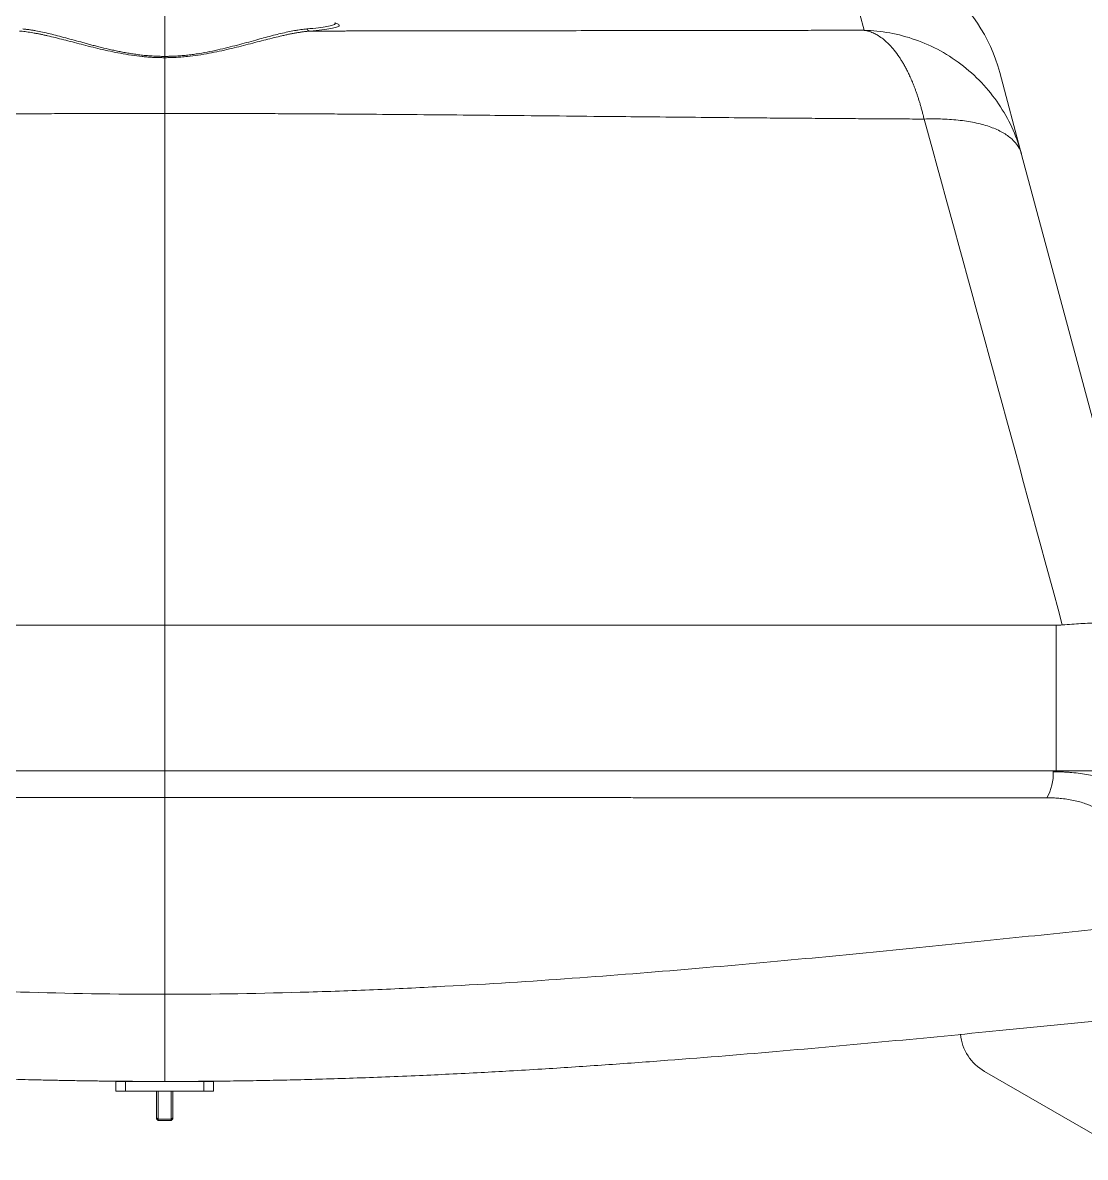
# Model space of a CAD drawing. Header units: millimetres. Extents: x 744 to 5705, y 930 to 4879.
# Drawn here: x 4935.6 to 5261.4, y 3723.3 to 4071.2 of the extents above; entities that cross this region are included whole.
import ezdxf

# ---------------------------------------------------------------- set-up
doc = ezdxf.new("R2010")
doc.units = ezdxf.units.MM
doc.header["$MEASUREMENT"] = 0

msp = doc.modelspace()

# ---------------------------------------------------------------- linework, layer by layer
at = {"color": 7, "linetype": 'Continuous', "lineweight": 15, "true_color": 0xffffff}
for p, q in [((5186.87, 4093.97), (5193.64, 4068.83)), ((4979.15, 4085.63), (4979.15, 4060.83)), ((5031.34, 4071.15), (5031.44, 4071.11)), ((4979.15, 4060.83), (4979.15, 4060.43)), ((5235.19, 4055.91), (5241.93, 4030.78)), ((4979.15, 4043.35), (4979.15, 3886.45)), ((5241.93, 4030.78), (5280.65, 3886.24)), ((4979.15, 3841.82), (4979.15, 3886.45)), ((5252.52, 3886.41), (5252.52, 3841.82)), ((4979.15, 3841.82), (4705.79, 3841.82)), ((4979.15, 3841.82), (4979.15, 3833.59)), ((5252.52, 3841.82), (4979.15, 3841.82)), ((5280.65, 3841.82), (5252.52, 3841.82)), ((4979.15, 3833.59), (4979.15, 3773.27)), ((4979.15, 3773.27), (4979.15, 3746.54)), ((5230.55, 3749.6), (5276.15, 3723.28)), ((4964.15, 3743.54), (4964.15, 3746.54)), ((4964.15, 3746.54), (4967.15, 3746.54)), ((4964.15, 3743.54), (4967.15, 3743.54)), ((4967.15, 3746.54), (4967.15, 3743.54)), ((4967.15, 3746.54), (4991.15, 3746.54)), ((4967.15, 3743.54), (4977.15, 3743.54)), ((4976.65, 3735.43), (4976.65, 3743.54)), ((4977.15, 3743.54), (4977.15, 3734.96)), ((4977.15, 3743.54), (4981.15, 3743.54)), ((4981.15, 3743.54), (4991.15, 3743.54)), ((4981.15, 3734.96), (4981.15, 3743.54)), ((4981.65, 3743.54), (4981.65, 3735.43)), ((4991.15, 3746.54), (4991.15, 3743.54)), ((4991.15, 3746.54), (4994.15, 3746.54)), ((4991.15, 3743.54), (4994.15, 3743.54)), ((4994.15, 3746.54), (4994.15, 3743.54)), ((4976.65, 3735.43), (4977.15, 3734.96)), ((4976.65, 3735.04), (4977.15, 3734.54)), ((4977.15, 3734.96), (4981.15, 3734.96)), ((4977.15, 3734.96), (4977.15, 3734.54)), ((4977.15, 3734.54), (4981.15, 3734.54)), ((4981.15, 3734.96), (4981.65, 3735.43)), ((4981.15, 3734.54), (4981.65, 3735.04)), ((4981.15, 3734.54), (4981.15, 3734.96))]:
    msp.add_line(p, q, dxfattribs=at)
at = {"color": 8, "linetype": 'Continuous', "lineweight": 15, "true_color": 0x808080}
msp.add_line((5251.61, 3841.82), (5251.61, 3841.49), dxfattribs=at)
at = {"color": 7, "linetype": 'Continuous', "lineweight": 15, "true_color": 0xffffff}
msp.add_lwpolyline([(4979.15, 4060.43), (4979.15, 4058.74), (4979.15, 4056.91), (4979.15, 4054.94), (4979.15, 4052.85), (4979.15, 4050.63), (4979.15, 4048.31), (4979.15, 4045.88), (4979.15, 4043.35)], dxfattribs=at)
for centre, radius, start, end in [((5185.54, 4042.57), 51.41, 15.0394, 88.5166), ((5023.82, 4069.85), 1.25, 209.2017, 265.143), ((5237, 3840.87), 14.63, 329.7884, 2.4207), ((5238.05, 3762.59), 15, 186.1295, 240)]:
    msp.add_arc(centre, radius, start, end, dxfattribs=at)
at = {"color": 8, "linetype": 'Continuous', "lineweight": 15, "true_color": 0x808080}
for points, knots in [([(5031.33, 4071.12), (5031.4, 4071.02), (5031.58, 4070.77), (5030.77, 4070.39), (5029.04, 4069.98), (5026.43, 4069.59), (5023.96, 4069.36), (5022.72, 4069.24)], [0, 0, 0, 0, 0.14271, 0.357279, 0.570169, 0.784703, 1, 1, 1, 1]), ([(5031.35, 4071.08), (5031.36, 4071.07), (5032.06, 4070.92), (5032.59, 4070.62), (5032.83, 4070.18), (5031.98, 4069.75), (5030.18, 4069.34), (5027.5, 4068.95), (5024.98, 4068.72), (5023.71, 4068.6)], [0, 0, 0, 0, 0.002737, 0.16853, 0.33419, 0.500865, 0.666216, 0.832821, 1, 1, 1, 1])]:
    msp.add_open_spline(points, degree=3, knots=knots, dxfattribs=at)
at = {"color": 7, "linetype": 'Continuous', "lineweight": 15, "true_color": 0xffffff}
for points, knots in [([(4979.15, 4060.43), (4978.96, 4060.43), (4978.58, 4060.43), (4978.01, 4060.44), (4977.43, 4060.45), (4976.86, 4060.47), (4976.28, 4060.49), (4975.7, 4060.52), (4975.12, 4060.55), (4974.54, 4060.59), (4973.96, 4060.64), (4973.38, 4060.68), (4972.8, 4060.74), (4971.3, 4060.89), (4968.86, 4061.2), (4965.6, 4061.74), (4962.4, 4062.39), (4959.36, 4063.07), (4956.39, 4063.8), (4953.55, 4064.53), (4950.79, 4065.25), (4948.16, 4065.94), (4945.62, 4066.58), (4943.65, 4067.05), (4942.17, 4067.38), (4941.14, 4067.6), (4940.13, 4067.8), (4939.15, 4067.99), (4938.19, 4068.15), (4937.26, 4068.3), (4936.35, 4068.42), (4935.46, 4068.53), (4934.88, 4068.58), (4934.6, 4068.6)], [0, 0, 0, 0, 0.010351, 0.020723, 0.031118, 0.041538, 0.051985, 0.062463, 0.072974, 0.08352, 0.094103, 0.104726, 0.115391, 0.126101, 0.187717, 0.252137, 0.313383, 0.377636, 0.438981, 0.502626, 0.56467, 0.628013, 0.689841, 0.752019, 0.779961, 0.8078, 0.83554, 0.863183, 0.890731, 0.918185, 0.945547, 0.972819, 1, 1, 1, 1]), ([(4935.58, 4069.24), (4935.74, 4069.23), (4936.05, 4069.2), (4936.52, 4069.15), (4937.01, 4069.09), (4937.5, 4069.02), (4938.01, 4068.95), (4938.52, 4068.87), (4939.05, 4068.78), (4940.08, 4068.6), (4941.7, 4068.27), (4943.91, 4067.76), (4946.28, 4067.16), (4948.74, 4066.51), (4951.34, 4065.8), (4953.58, 4065.18), (4955.42, 4064.68), (4956.82, 4064.31), (4958.25, 4063.93), (4960.19, 4063.44), (4962.2, 4062.96), (4964.25, 4062.52), (4965.84, 4062.2), (4967.43, 4061.9), (4969.06, 4061.63), (4970.69, 4061.4), (4972.13, 4061.22), (4973.33, 4061.1), (4974.31, 4061.02), (4975.29, 4060.95), (4976.27, 4060.9), (4977.24, 4060.86), (4978.2, 4060.84), (4978.84, 4060.83), (4979.15, 4060.83)], [0, 0, 0, 0, 0.015169, 0.030462, 0.045881, 0.061428, 0.077103, 0.09291, 0.108848, 0.124921, 0.185465, 0.248897, 0.30872, 0.373209, 0.435879, 0.498787, 0.530093, 0.561384, 0.592517, 0.623815, 0.686286, 0.718681, 0.74911, 0.781482, 0.812176, 0.844018, 0.87466, 0.893064, 0.911299, 0.929367, 0.947268, 0.965006, 0.982582, 1, 1, 1, 1]), ([(4979.15, 4060.83), (4979.32, 4060.83), (4979.66, 4060.83), (4980.17, 4060.84), (4980.68, 4060.85), (4981.2, 4060.86), (4981.71, 4060.88), (4982.22, 4060.91), (4983.15, 4060.96), (4984.5, 4061.06), (4986.24, 4061.23), (4987.98, 4061.45), (4990.24, 4061.78), (4993.01, 4062.29), (4996.19, 4062.98), (4999.23, 4063.72), (5002.14, 4064.48), (5004.98, 4065.25), (5007.61, 4065.97), (5010.14, 4066.66), (5012.48, 4067.28), (5014.77, 4067.85), (5016.91, 4068.33), (5018.63, 4068.67), (5019.94, 4068.9), (5020.91, 4069.04), (5021.83, 4069.16), (5022.43, 4069.21), (5022.72, 4069.24)], [0, 0, 0, 0, 0.009293, 0.018609, 0.027948, 0.037311, 0.046697, 0.056107, 0.065541, 0.097828, 0.130976, 0.162844, 0.196024, 0.260803, 0.325325, 0.389392, 0.452948, 0.515926, 0.582697, 0.639565, 0.702729, 0.761591, 0.82285, 0.881473, 0.911799, 0.941654, 0.971051, 1, 1, 1, 1]), ([(5023.71, 4068.6), (5023.55, 4068.59), (5023.23, 4068.56), (5022.74, 4068.51), (5022.24, 4068.45), (5021.74, 4068.39), (5021.23, 4068.32), (5020.71, 4068.24), (5020.18, 4068.16), (5019.64, 4068.07), (5019.1, 4067.98), (5018.55, 4067.87), (5017.99, 4067.77), (5017.43, 4067.65), (5016.86, 4067.53), (5016.28, 4067.41), (5015.69, 4067.28), (5014.5, 4067.01), (5012.69, 4066.58), (5010.15, 4065.94), (5007.52, 4065.25), (5004.76, 4064.53), (5001.93, 4063.81), (4998.96, 4063.08), (4995.92, 4062.39), (4992.72, 4061.75), (4989.47, 4061.2), (4986.9, 4060.87), (4985.12, 4060.7), (4984.12, 4060.62), (4983.13, 4060.55), (4982.13, 4060.5), (4981.14, 4060.46), (4980.14, 4060.44), (4979.48, 4060.43), (4979.15, 4060.43)], [0, 0, 0, 0, 0.015272, 0.030572, 0.045901, 0.061258, 0.076645, 0.09206, 0.107504, 0.122978, 0.138482, 0.154015, 0.169579, 0.185174, 0.2008, 0.216457, 0.232147, 0.24787, 0.310142, 0.372066, 0.435321, 0.497276, 0.560771, 0.621967, 0.686304, 0.747622, 0.811836, 0.873259, 0.891687, 0.909987, 0.928172, 0.946253, 0.964243, 0.982155, 1, 1, 1, 1]), ([(5023.71, 4068.6), (5024.32, 4068.6), (5025.56, 4068.6), (5027.41, 4068.61), (5029.27, 4068.61), (5031.15, 4068.61), (5033.04, 4068.61), (5034.94, 4068.61), (5036.85, 4068.62), (5038.77, 4068.62), (5040.71, 4068.62), (5042.66, 4068.62), (5044.61, 4068.62), (5046.59, 4068.63), (5048.57, 4068.63), (5050.56, 4068.63), (5052.57, 4068.63), (5054.59, 4068.64), (5056.62, 4068.64), (5058.66, 4068.64), (5060.72, 4068.64), (5062.78, 4068.65), (5064.86, 4068.65), (5069.54, 4068.66), (5077.01, 4068.67), (5087.42, 4068.68), (5098.38, 4068.7), (5109.28, 4068.72), (5120.17, 4068.73), (5130.33, 4068.75), (5140.98, 4068.76), (5151.48, 4068.78), (5162.35, 4068.79), (5171.75, 4068.81), (5179.97, 4068.82), (5186.92, 4068.82), (5191.44, 4068.83), (5193.64, 4068.83)], [0, 0, 0, 0, 0.0103076, 0.0206911, 0.0311509, 0.0416872, 0.0523004, 0.0629908, 0.0737586, 0.0846043, 0.095528, 0.1065301, 0.117611, 0.1287709, 0.1400103, 0.1513293, 0.1627285, 0.174208, 0.1857682, 0.1974095, 0.2091321, 0.2209366, 0.232823, 0.2447919, 0.3014092, 0.3616346, 0.4255163, 0.4931044, 0.5536013, 0.6185766, 0.6745251, 0.7449403, 0.8084338, 0.8721198, 0.9166412, 0.9592728, 1, 1, 1, 1]), ([(5193.64, 4068.83), (5193.73, 4068.82), (5193.92, 4068.79), (5194.24, 4068.72), (5194.61, 4068.64), (5195.08, 4068.51), (5195.68, 4068.31), (5196.55, 4067.96), (5197.72, 4067.37), (5199, 4066.52), (5200.28, 4065.48), (5201.52, 4064.29), (5202.91, 4062.7), (5203.96, 4061.27), (5204.64, 4060.25), (5204.92, 4059.81), (5205.21, 4059.35), (5205.51, 4058.85), (5205.81, 4058.33), (5206.12, 4057.77), (5206.44, 4057.19), (5206.76, 4056.57), (5207.08, 4055.93), (5207.41, 4055.24), (5207.74, 4054.53), (5208.08, 4053.77), (5208.41, 4052.98), (5208.75, 4052.15), (5209.09, 4051.28), (5209.43, 4050.38), (5209.76, 4049.43), (5210.1, 4048.44), (5210.43, 4047.41), (5210.76, 4046.33), (5211.08, 4045.22), (5211.4, 4044.06), (5211.71, 4042.85), (5211.9, 4042.03), (5212, 4041.61)], [0, 0, 0, 0, 0.011541, 0.025439, 0.041696, 0.060311, 0.087914, 0.12147, 0.175941, 0.245903, 0.295598, 0.354508, 0.422632, 0.499969, 0.514375, 0.529341, 0.544865, 0.560949, 0.577591, 0.594793, 0.612553, 0.630872, 0.64975, 0.669188, 0.689184, 0.709739, 0.730853, 0.752526, 0.774758, 0.797549, 0.820899, 0.844808, 0.869276, 0.894303, 0.919889, 0.946034, 0.972737, 1, 1, 1, 1]), ([(5193.64, 4068.83), (5196.21, 4068.76), (5198.83, 4068.5), (5204.1, 4067.54), (5206.75, 4066.84), (5211.98, 4065), (5214.55, 4063.86), (5219.5, 4061.14), (5221.88, 4059.56), (5226.35, 4056.04), (5228.43, 4054.1), (5232.23, 4049.92), (5233.94, 4047.69), (5236.95, 4043.04), (5238.24, 4040.63), (5240.4, 4035.73), (5241.26, 4033.25), (5241.93, 4030.78)], [0, 0, 0, 0, 0.125, 0.125, 0.25, 0.25, 0.375, 0.375, 0.5, 0.5, 0.625, 0.625, 0.75, 0.75, 0.875, 0.875, 1, 1, 1, 1]), ([(4979.15, 4043.35), (4978.52, 4043.35), (4977.23, 4043.35), (4975.3, 4043.35), (4973.36, 4043.35), (4971.41, 4043.35), (4969.45, 4043.34), (4967.48, 4043.34), (4965.49, 4043.34), (4963.5, 4043.33), (4961.5, 4043.33), (4959.48, 4043.32), (4957.46, 4043.32), (4955.42, 4043.31), (4953.38, 4043.3), (4951.32, 4043.3), (4949.25, 4043.29), (4945.4, 4043.27), (4939.68, 4043.24), (4932, 4043.2), (4924.07, 4043.15), (4913.92, 4043.07), (4901.03, 4042.97), (4886.82, 4042.84), (4871.57, 4042.69), (4856.11, 4042.53), (4840.79, 4042.38), (4826.41, 4042.24), (4813.18, 4042.11), (4801.61, 4042), (4792.56, 4041.93), (4785.63, 4041.87), (4778.81, 4041.82), (4772.1, 4041.77), (4765.5, 4041.72), (4759, 4041.68), (4752.62, 4041.64), (4748.4, 4041.62), (4746.31, 4041.61)], [0, 0, 0, 0, 0.007869, 0.015782, 0.02374, 0.031742, 0.039789, 0.047881, 0.056018, 0.0642, 0.072427, 0.080701, 0.08902, 0.097385, 0.105796, 0.114254, 0.122758, 0.131309, 0.161838, 0.193518, 0.226357, 0.260369, 0.320008, 0.387771, 0.439657, 0.513952, 0.586013, 0.638156, 0.701786, 0.760338, 0.791674, 0.822625, 0.853188, 0.883356, 0.913126, 0.942493, 0.971453, 1, 1, 1, 1]), ([(5212, 4041.61), (5210.81, 4041.61), (5208.42, 4041.63), (5204.8, 4041.65), (5201.16, 4041.67), (5197.48, 4041.69), (5193.76, 4041.72), (5190.01, 4041.74), (5186.23, 4041.77), (5182.41, 4041.8), (5178.55, 4041.83), (5174.66, 4041.86), (5170.73, 4041.89), (5166.76, 4041.92), (5162.76, 4041.95), (5155.69, 4042.01), (5145.13, 4042.11), (5131.9, 4042.24), (5117.52, 4042.38), (5102.2, 4042.53), (5086.74, 4042.69), (5071.48, 4042.84), (5057.27, 4042.97), (5044.39, 4043.07), (5034.24, 4043.15), (5026.31, 4043.2), (5018.63, 4043.24), (5012.38, 4043.27), (5007.46, 4043.29), (5003.8, 4043.31), (5000.18, 4043.32), (4996.6, 4043.33), (4993.04, 4043.34), (4989.52, 4043.34), (4986.04, 4043.35), (4982.58, 4043.35), (4980.29, 4043.35), (4979.15, 4043.35)], [0, 0, 0, 0, 0.016262, 0.032659, 0.049191, 0.065856, 0.082654, 0.099583, 0.116644, 0.133835, 0.151154, 0.168603, 0.186179, 0.203881, 0.221709, 0.239663, 0.298214, 0.361845, 0.413987, 0.486048, 0.560343, 0.61223, 0.679993, 0.739631, 0.773642, 0.806482, 0.838161, 0.868691, 0.883861, 0.898883, 0.913759, 0.92849, 0.943076, 0.957519, 0.97182, 0.98598, 1, 1, 1, 1]), ([(5241.93, 4030.78), (5241.7, 4031.63), (5241.34, 4032.45), (5240.32, 4034.04), (5239.67, 4034.8), (5238.08, 4036.22), (5237.14, 4036.89), (5234.99, 4038.11), (5233.77, 4038.66), (5231.1, 4039.63), (5229.64, 4040.04), (5226.51, 4040.74), (5224.85, 4041.01), (5221.37, 4041.42), (5219.56, 4041.55), (5215.84, 4041.68), (5213.93, 4041.68), (5212, 4041.61)], [0, 0, 0, 0, 0.125, 0.125, 0.25, 0.25, 0.375, 0.375, 0.5, 0.5, 0.625, 0.625, 0.75, 0.75, 0.875, 0.875, 1, 1, 1, 1]), ([(4979.15, 3886.45), (4954.93, 3886.45), (4931.04, 3886.45), (4901.5, 3886.45), (4895.6, 3886.44), (4883.85, 3886.44), (4878.01, 3886.44), (4860.6, 3886.44), (4849.14, 3886.44), (4826.43, 3886.43), (4815.19, 3886.43), (4798.46, 3886.43), (4792.9, 3886.42), (4781.84, 3886.42), (4776.34, 3886.42), (4748.92, 3886.42), (4727.31, 3886.42), (4705.79, 3886.41)], [0, 0, 0, 0, 0.25, 0.25, 0.3125, 0.3125, 0.375, 0.375, 0.5, 0.5, 0.625, 0.625, 0.6875, 0.6875, 0.75, 0.75, 1, 1, 1, 1]), ([(4979.15, 3886.45), (5003.38, 3886.45), (5027.27, 3886.45), (5056.82, 3886.45), (5062.71, 3886.44), (5074.46, 3886.44), (5080.3, 3886.44), (5097.71, 3886.44), (5109.17, 3886.44), (5131.88, 3886.43), (5143.12, 3886.43), (5159.85, 3886.43), (5165.41, 3886.42), (5176.47, 3886.42), (5181.97, 3886.42), (5209.39, 3886.42), (5231, 3886.42), (5252.52, 3886.41)], [0, 0, 0, 0, 0.25, 0.25, 0.3125, 0.3125, 0.375, 0.375, 0.5, 0.5, 0.625, 0.625, 0.6875, 0.6875, 0.75, 0.75, 1, 1, 1, 1]), ([(5254.39, 3886.5), (5256.38, 3886.67), (5258.28, 3886.81), (5261, 3886.96), (5261.89, 3887.01), (5263.18, 3887.06), (5263.61, 3887.07), (5264.45, 3887.1), (5264.86, 3887.11), (5266.9, 3887.16), (5268.41, 3887.16), (5271.18, 3887.12), (5272.45, 3887.07), (5273.88, 3886.99), (5274.16, 3886.97), (5274.71, 3886.94), (5274.97, 3886.92), (5275.74, 3886.86), (5276.21, 3886.81), (5277.52, 3886.67), (5278.26, 3886.57), (5279.15, 3886.43), (5279.41, 3886.39), (5279.86, 3886.31), (5280.05, 3886.28), (5280.5, 3886.2), (5280.65, 3886.17), (5280.65, 3886.24)], [0, 0, 0, 0, 0.125, 0.125, 0.1875, 0.1875, 0.21875, 0.21875, 0.25, 0.25, 0.375, 0.375, 0.5, 0.5, 0.53125, 0.53125, 0.5625, 0.5625, 0.625, 0.625, 0.75, 0.75, 0.8125, 0.8125, 0.875, 0.875, 1, 1, 1, 1]), ([(5251.61, 3841.49), (5251.81, 3841.49), (5252.2, 3841.48), (5252.78, 3841.48), (5253.36, 3841.47), (5253.94, 3841.45), (5254.51, 3841.43), (5255.07, 3841.4), (5255.64, 3841.37), (5256.19, 3841.34), (5256.75, 3841.3), (5258.01, 3841.2), (5259.95, 3840.99), (5262.44, 3840.6), (5264.79, 3840.09), (5266.95, 3839.5), (5268.94, 3838.8), (5271.35, 3837.76), (5273.38, 3836.54), (5275.04, 3835.19), (5276.09, 3834.12), (5276.97, 3832.98), (5277.52, 3832.04), (5277.86, 3831.31), (5278.05, 3830.82), (5278.22, 3830.32), (5278.37, 3829.81), (5278.44, 3829.46), (5278.48, 3829.28)], [0, 0, 0, 0, 0.012704, 0.02541, 0.03812, 0.050833, 0.06355, 0.076272, 0.089, 0.101734, 0.114475, 0.127223, 0.190254, 0.253742, 0.316703, 0.380444, 0.442525, 0.505654, 0.630777, 0.691802, 0.754363, 0.815147, 0.87775, 0.901527, 0.92564, 0.950089, 0.974875, 1, 1, 1, 1]), ([(4979.15, 3833.59), (4978.57, 3833.59), (4977.39, 3833.59), (4975.63, 3833.59), (4973.86, 3833.59), (4972.09, 3833.59), (4970.32, 3833.59), (4968.55, 3833.59), (4966.77, 3833.59), (4964.99, 3833.59), (4963.2, 3833.59), (4961.42, 3833.59), (4959.63, 3833.59), (4957.83, 3833.59), (4956.04, 3833.59), (4954.24, 3833.59), (4952.44, 3833.59), (4950.63, 3833.59), (4948.82, 3833.59), (4947.01, 3833.59), (4945.2, 3833.59), (4943.38, 3833.59), (4941.56, 3833.59), (4939.74, 3833.59), (4937.91, 3833.58), (4936.08, 3833.58), (4934.25, 3833.58), (4932.42, 3833.58), (4930.58, 3833.58), (4928.74, 3833.58), (4926.9, 3833.58), (4925.05, 3833.58), (4923.2, 3833.58), (4921.35, 3833.58), (4919.49, 3833.58), (4917.63, 3833.58), (4915.77, 3833.58), (4913.91, 3833.58), (4912.04, 3833.58), (4910.17, 3833.58), (4908.3, 3833.58), (4906.42, 3833.57), (4904.54, 3833.57), (4902.66, 3833.57), (4900.78, 3833.57), (4898.89, 3833.57), (4897, 3833.57), (4895.1, 3833.57), (4893.21, 3833.57), (4891.31, 3833.57), (4889.4, 3833.57), (4887.5, 3833.57), (4885.59, 3833.57), (4883.68, 3833.57), (4881.76, 3833.56), (4879.84, 3833.56), (4877.92, 3833.56), (4876, 3833.56), (4874.07, 3833.56), (4872.14, 3833.56), (4870.21, 3833.56), (4868.28, 3833.56), (4866.34, 3833.56), (4864.39, 3833.56), (4862.45, 3833.56), (4860.5, 3833.56), (4858.55, 3833.55), (4856.6, 3833.55), (4854.64, 3833.55), (4852.68, 3833.55), (4850.72, 3833.55), (4848.75, 3833.55), (4846.78, 3833.55), (4844.81, 3833.55), (4842.83, 3833.55), (4840.85, 3833.55), (4835.95, 3833.54), (4828.12, 3833.54), (4817.4, 3833.54), (4806.65, 3833.53), (4795.88, 3833.53), (4785.08, 3833.53), (4774.26, 3833.52), (4763.41, 3833.52), (4752.53, 3833.52), (4741.61, 3833.51), (4730.66, 3833.51), (4719.68, 3833.51), (4712.35, 3833.51), (4708.67, 3833.51)], [0, 0, 0, 0, 0.006149, 0.012308, 0.018478, 0.024659, 0.030852, 0.037055, 0.04327, 0.049497, 0.055735, 0.061986, 0.068248, 0.074523, 0.08081, 0.08711, 0.093423, 0.099748, 0.106087, 0.112439, 0.118804, 0.125183, 0.131576, 0.137983, 0.144404, 0.150839, 0.157288, 0.163752, 0.170231, 0.176724, 0.183233, 0.189756, 0.196296, 0.20285, 0.20942, 0.216006, 0.222608, 0.229226, 0.235861, 0.242511, 0.249178, 0.255862, 0.262563, 0.26928, 0.276015, 0.282767, 0.289536, 0.296322, 0.303127, 0.309949, 0.316788, 0.323646, 0.330522, 0.337416, 0.344329, 0.351259, 0.358209, 0.365177, 0.372164, 0.37917, 0.386194, 0.393238, 0.400301, 0.407383, 0.414485, 0.421606, 0.428747, 0.435907, 0.443087, 0.450287, 0.457507, 0.464747, 0.472006, 0.479286, 0.486586, 0.493907, 0.501247, 0.541069, 0.581216, 0.621691, 0.662493, 0.703621, 0.745069, 0.786832, 0.8289, 0.871263, 0.91391, 0.956827, 1, 1, 1, 1]), ([(5249.64, 3833.51), (5247.8, 3833.51), (5244.12, 3833.51), (5238.61, 3833.51), (5233.11, 3833.51), (5227.63, 3833.51), (5222.15, 3833.51), (5216.67, 3833.51), (5211.21, 3833.51), (5205.76, 3833.52), (5200.31, 3833.52), (5194.88, 3833.52), (5189.45, 3833.52), (5184.02, 3833.52), (5178.61, 3833.52), (5173.2, 3833.53), (5167.8, 3833.53), (5162.41, 3833.53), (5157.02, 3833.53), (5151.63, 3833.53), (5146.26, 3833.53), (5140.88, 3833.54), (5135.52, 3833.54), (5130.16, 3833.54), (5124.8, 3833.54), (5119.99, 3833.55), (5115.73, 3833.55), (5112.03, 3833.55), (5108.34, 3833.55), (5104.66, 3833.55), (5100.99, 3833.55), (5097.33, 3833.56), (5093.68, 3833.56), (5090.04, 3833.56), (5086.41, 3833.56), (5082.8, 3833.56), (5079.19, 3833.56), (5075.59, 3833.57), (5072.01, 3833.57), (5068.44, 3833.57), (5064.87, 3833.57), (5061.32, 3833.57), (5057.77, 3833.57), (5054.24, 3833.57), (5050.72, 3833.58), (5047.21, 3833.58), (5043.71, 3833.58), (5040.22, 3833.58), (5036.74, 3833.58), (5033.27, 3833.58), (5029.81, 3833.58), (5026.36, 3833.58), (5022.92, 3833.58), (5019.49, 3833.58), (5016.07, 3833.59), (5012.66, 3833.59), (5009.26, 3833.59), (5005.88, 3833.59), (5002.5, 3833.59), (4999.14, 3833.59), (4995.78, 3833.59), (4992.43, 3833.59), (4989.1, 3833.59), (4985.78, 3833.59), (4982.46, 3833.59), (4980.26, 3833.59), (4979.15, 3833.59)], [0, 0, 0, 0, 0.021617, 0.043172, 0.064664, 0.086089, 0.107447, 0.128736, 0.149954, 0.1711, 0.192172, 0.213168, 0.234088, 0.254931, 0.275694, 0.296379, 0.316983, 0.337507, 0.357949, 0.378309, 0.398588, 0.418784, 0.438899, 0.458932, 0.478884, 0.498755, 0.512501, 0.526177, 0.539782, 0.553316, 0.566781, 0.580177, 0.593504, 0.606763, 0.619954, 0.633079, 0.646138, 0.659131, 0.672059, 0.684924, 0.697725, 0.710465, 0.723143, 0.73576, 0.748318, 0.760817, 0.773258, 0.785642, 0.79797, 0.810244, 0.822463, 0.83463, 0.846745, 0.858809, 0.870823, 0.882788, 0.894706, 0.906577, 0.918403, 0.930184, 0.941922, 0.953618, 0.965272, 0.976887, 0.988462, 1, 1, 1, 1]), ([(5271.33, 3821.5), (5271.32, 3821.6), (5271.28, 3821.82), (5271.21, 3822.13), (5271.13, 3822.45), (5271.05, 3822.76), (5270.95, 3823.06), (5270.85, 3823.37), (5270.74, 3823.67), (5270.5, 3824.27), (5270.08, 3825.15), (5269.36, 3826.26), (5268.5, 3827.32), (5267.16, 3828.65), (5265.1, 3830.14), (5262.54, 3831.36), (5260.22, 3832.14), (5258.34, 3832.64), (5256.33, 3833.02), (5254.63, 3833.25), (5253.32, 3833.37), (5252.42, 3833.43), (5251.51, 3833.47), (5250.58, 3833.5), (5249.95, 3833.51), (5249.64, 3833.51)], [0, 0, 0, 0, 0.015762, 0.031476, 0.047145, 0.062772, 0.078361, 0.093915, 0.109438, 0.124933, 0.187899, 0.250172, 0.312857, 0.374865, 0.500245, 0.624789, 0.687684, 0.750205, 0.812603, 0.874872, 0.899878, 0.92487, 0.949873, 0.974908, 1, 1, 1, 1]), ([(4979.15, 3773.27), (4964, 3773.27), (4949.26, 3773.52), (4927.79, 3774.16), (4920.74, 3774.42), (4906.85, 3775), (4900, 3775.34), (4879.83, 3776.42), (4866.84, 3777.25), (4841.63, 3779.06), (4829.41, 3780.04), (4805.62, 3782.07), (4794.06, 3783.12), (4771.51, 3785.25), (4760.52, 3786.33), (4739, 3788.49), (4728.47, 3789.57), (4707.81, 3791.7), (4697.68, 3792.75), (4687.71, 3793.78)], [0, 0, 0, 0, 0.125, 0.125, 0.1875, 0.1875, 0.25, 0.25, 0.375, 0.375, 0.5, 0.5, 0.625, 0.625, 0.75, 0.75, 0.875, 0.875, 1, 1, 1, 1]), ([(5270.6, 3793.78), (5260.63, 3792.75), (5250.5, 3791.7), (5229.84, 3789.57), (5219.31, 3788.49), (5197.79, 3786.33), (5186.8, 3785.25), (5164.25, 3783.12), (5152.69, 3782.07), (5128.9, 3780.04), (5116.68, 3779.06), (5091.47, 3777.25), (5078.48, 3776.42), (5058.31, 3775.34), (5051.46, 3775), (5037.57, 3774.42), (5030.52, 3774.16), (5009.05, 3773.52), (4994.31, 3773.27), (4979.15, 3773.27)], [0, 0, 0, 0, 0.125, 0.125, 0.25, 0.25, 0.375, 0.375, 0.5, 0.5, 0.625, 0.625, 0.75, 0.75, 0.8125, 0.8125, 0.875, 0.875, 1, 1, 1, 1]), ([(4979.15, 3746.54), (4978.51, 3746.54), (4977.2, 3746.54), (4975.24, 3746.55), (4973.26, 3746.55), (4971.27, 3746.56), (4969.27, 3746.57), (4967.25, 3746.59), (4965.21, 3746.6), (4963.16, 3746.62), (4961.1, 3746.65), (4959.02, 3746.67), (4956.92, 3746.7), (4954.81, 3746.73), (4952.69, 3746.76), (4950.55, 3746.8), (4948.4, 3746.84), (4946.23, 3746.88), (4944.05, 3746.92), (4941.85, 3746.97), (4937.41, 3747.07), (4930.57, 3747.25), (4921.16, 3747.55), (4911.25, 3747.91), (4901.45, 3748.32), (4891.69, 3748.78), (4882.5, 3749.24), (4873.05, 3749.77), (4860.72, 3750.5), (4845.26, 3751.51), (4821.26, 3753.25), (4791.85, 3755.65), (4757.25, 3758.79), (4728.88, 3761.55), (4709.23, 3763.51), (4698.11, 3764.63), (4692.57, 3765.19), (4689.8, 3765.47)], [0, 0, 0, 0, 0.006515, 0.01308, 0.019693, 0.026357, 0.033071, 0.039834, 0.046649, 0.053514, 0.06043, 0.067398, 0.074416, 0.081486, 0.088607, 0.09578, 0.103005, 0.110281, 0.11761, 0.12499, 0.132423, 0.162354, 0.194056, 0.227543, 0.262827, 0.293796, 0.327093, 0.356817, 0.390777, 0.453939, 0.516579, 0.640231, 0.761931, 0.881826, 0.941124, 0.970614, 1, 1, 1, 1]), ([(5268.51, 3765.47), (5265.74, 3765.19), (5260.2, 3764.63), (5249.08, 3763.51), (5229.43, 3761.55), (5201.06, 3758.79), (5166.46, 3755.65), (5137.05, 3753.25), (5113.05, 3751.51), (5097.59, 3750.5), (5085.26, 3749.77), (5075.81, 3749.24), (5066.62, 3748.78), (5056.86, 3748.32), (5047.05, 3747.91), (5037.15, 3747.55), (5027.74, 3747.25), (5020.24, 3747.06), (5014.5, 3746.93), (5010.36, 3746.84), (5006.27, 3746.77), (5002.24, 3746.71), (4998.26, 3746.66), (4994.34, 3746.61), (4990.47, 3746.58), (4986.65, 3746.56), (4982.88, 3746.55), (4980.39, 3746.54), (4979.15, 3746.54)], [0, 0, 0, 0, 0.029386, 0.058876, 0.118174, 0.23807, 0.359769, 0.483421, 0.546061, 0.609223, 0.643183, 0.672907, 0.706205, 0.737173, 0.772458, 0.805944, 0.837647, 0.867577, 0.881655, 0.895544, 0.909246, 0.922762, 0.936093, 0.949239, 0.962202, 0.974982, 0.987582, 1, 1, 1, 1]), ([(4976.65, 3735.11), (4976.65, 3735.09), (4976.65, 3735.03), (4976.65, 3735.25), (4976.65, 3735.43)], [0, 0, 0, 0, 0.252622, 1, 1, 1, 1]), ([(4981.65, 3735.43), (4981.65, 3735.2), (4981.65, 3734.97), (4981.65, 3735.06), (4981.65, 3735.06)], [0, 0, 0, 0, 0.947363, 1, 1, 1, 1])]:
    msp.add_open_spline(points, degree=3, knots=knots, dxfattribs=at)
for points in [[(5212, 4041.61), (5226.25, 3989.95), (5240.38, 3938.22), (5254.39, 3886.5)], [(5254.39, 3886.5), (5253.77, 3886.44), (5253.15, 3886.41), (5252.52, 3886.41)]]:
    msp.add_open_spline(points, degree=3, dxfattribs=at)

doc.saveas('drawing.dxf')
